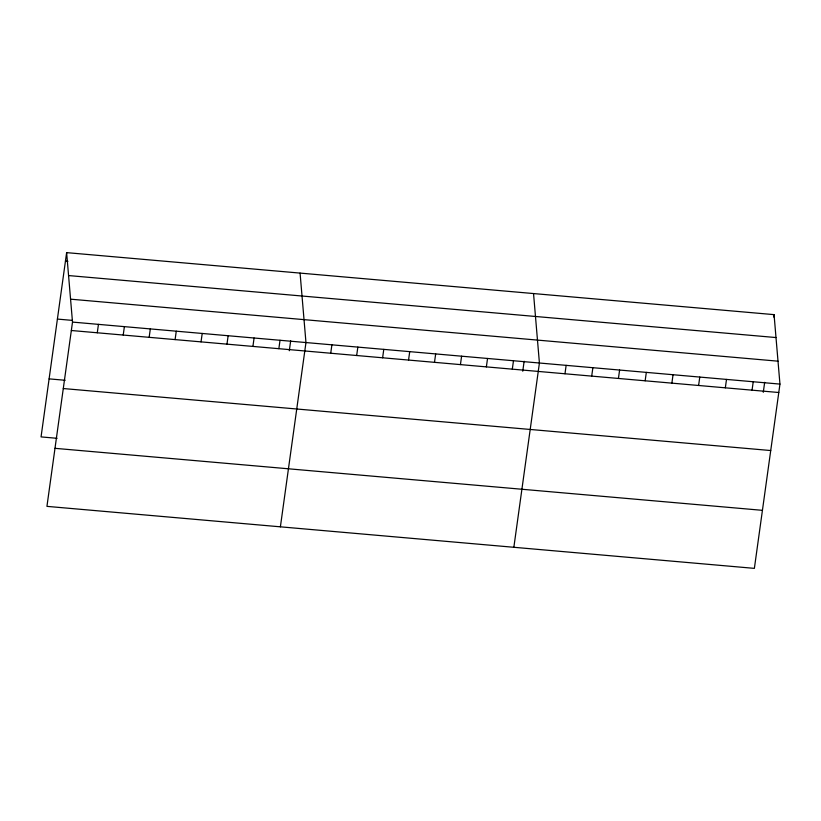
<?xml version="1.0" encoding="UTF-8"?>
<svg xmlns="http://www.w3.org/2000/svg" width="821" height="821" viewBox="0 0 821 821"><rect width="100%" height="100%" fill="white"/><g stroke="black" fill="none" stroke-linecap="round" stroke-linejoin="round"><path stroke-width="1.23" d="M66.624 252.632L72.505 322.089L46.941 506.362L754.376 568.368L779.95 384.095L774.059 314.638L66.624 252.632L41.05 436.905L57.111 438.311M97.278 332.782L98.448 324.367M123.222 335.05L124.382 326.635M149.155 337.328L150.325 328.913M175.099 339.596L176.269 331.191M201.032 341.875L202.202 333.459M226.976 344.143L228.146 335.738M252.919 346.421L254.079 338.006M278.853 348.689L280.023 340.284M289.3 350.752L290.685 340.787M280.392 526.825L305.966 342.552L300.076 273.095M330.73 353.246L331.9 344.83M356.673 355.514L357.843 347.098M382.617 357.792L383.776 349.377M408.55 360.06L409.72 351.645M434.494 362.338L435.664 353.923M460.437 364.606L461.597 356.191M486.371 366.884L487.541 358.469M512.314 369.152L513.484 360.737M522.761 371.215L524.137 361.25M513.854 547.289L539.418 363.015L533.537 293.559M564.981 373.771L566.141 365.355M591.705 376.11L592.875 367.705M618.429 378.46L619.598 370.045M645.152 380.8L646.322 372.385M671.876 383.14L673.046 374.725M698.609 385.48L699.769 377.075M725.333 387.83L726.503 379.415M752.057 390.17L753.226 381.755M763.284 392.294L764.669 382.329M773.731 317.039L774.059 314.638M65.454 261.047L67.927 261.263M68.564 275.558L776.009 337.554M70.565 299.172L778.01 361.178M57.398 319.082L72.217 320.375M72.505 322.089L779.95 384.095M71.335 330.504L778.78 392.51M49.106 378.871L65.157 380.277M63.289 388.538L770.734 450.544M54.986 448.328L762.432 510.334"/></g></svg>
